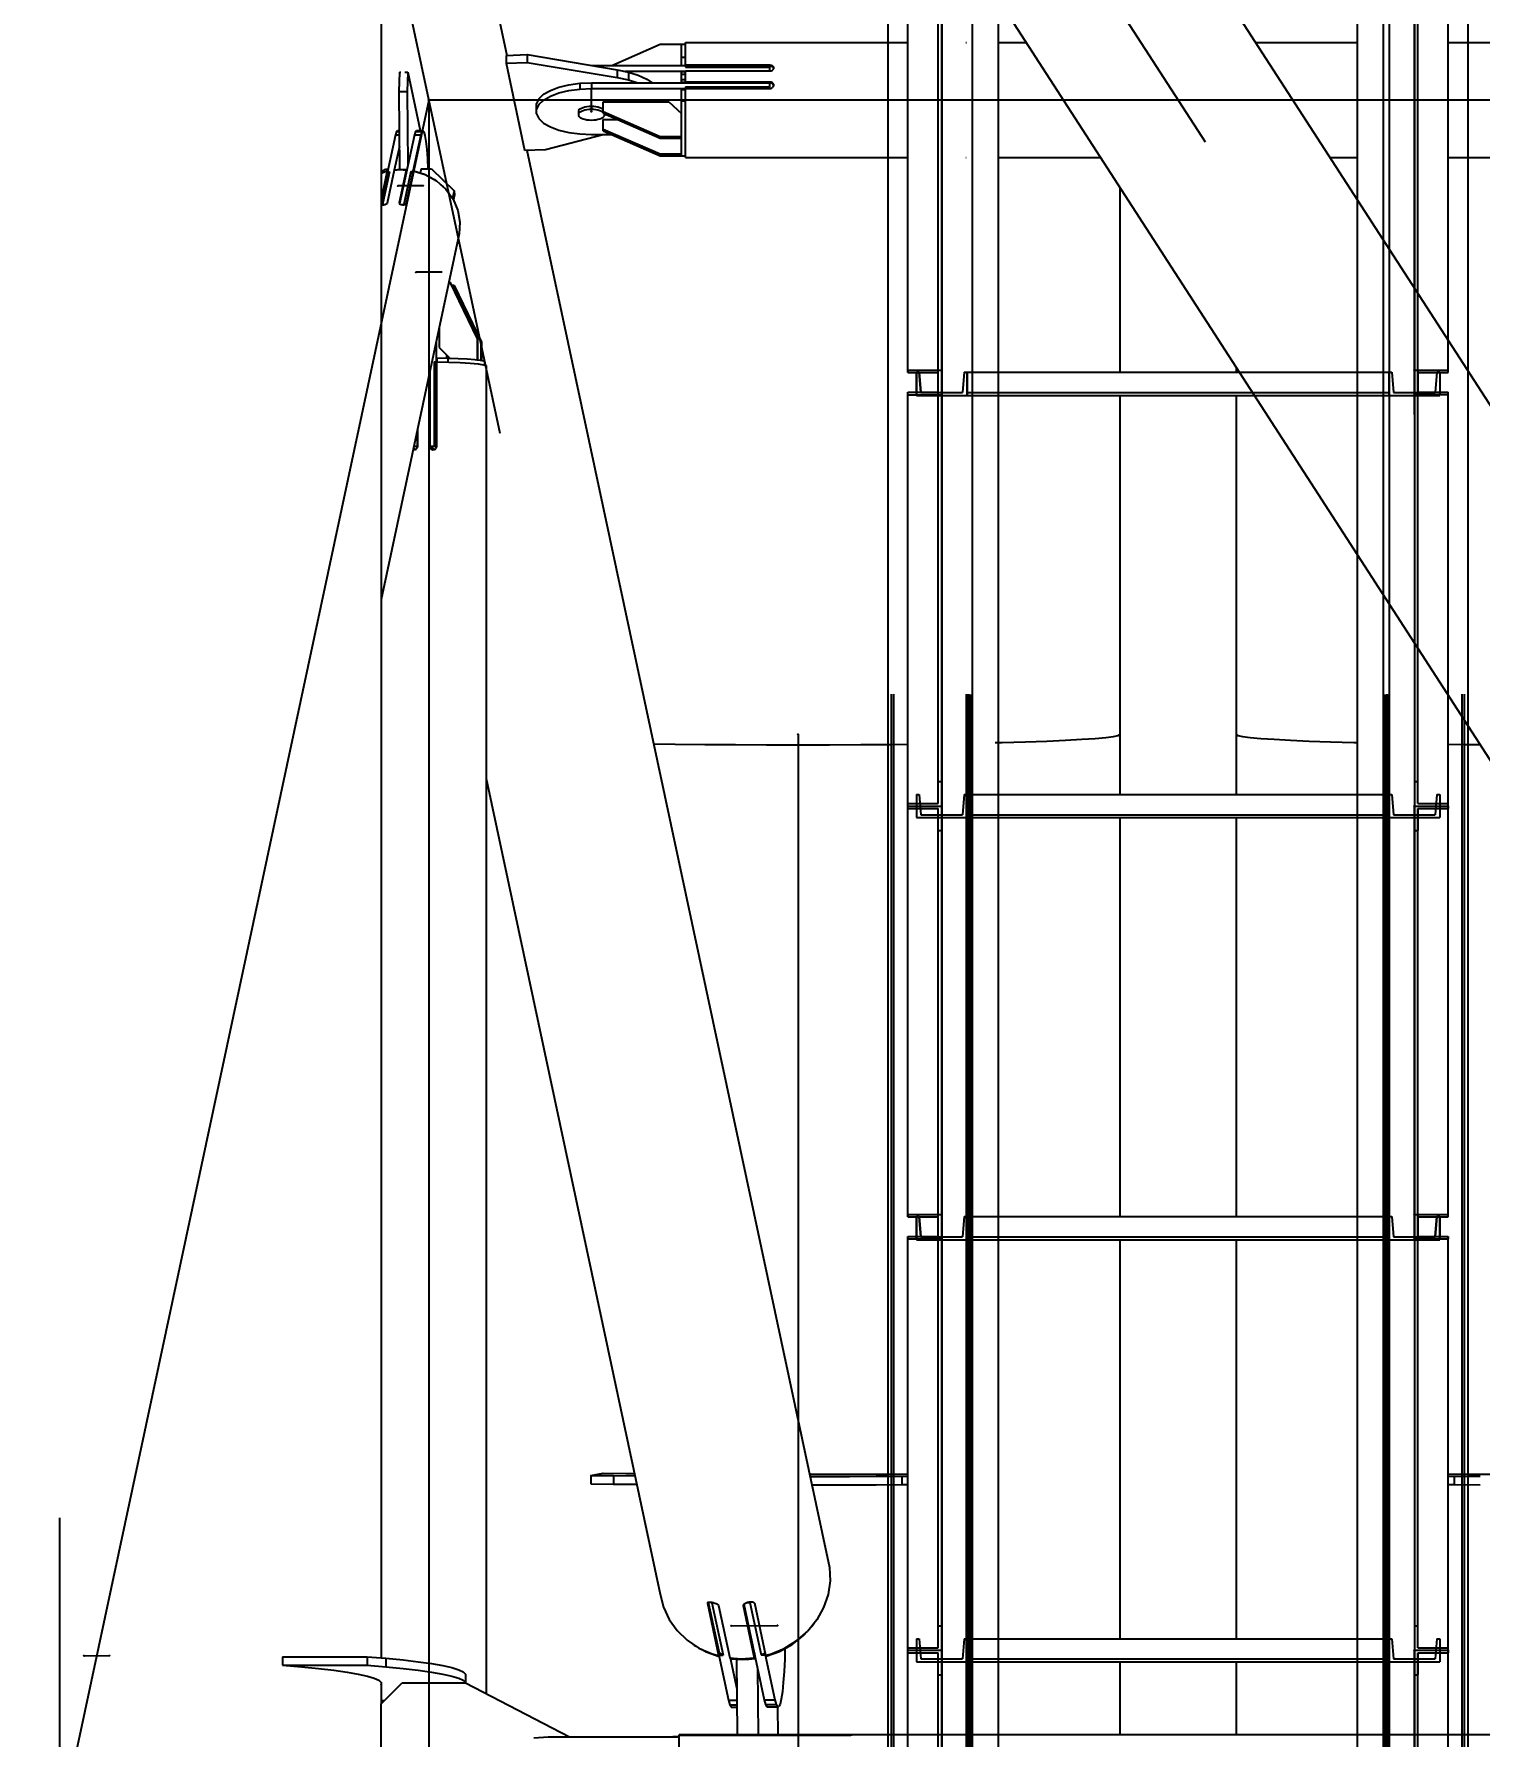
# Model space of a CAD drawing. Header units: millimetres. Extents: x 150209.93 to 150215.05, y 136675.65 to 136679.93.
# Drawn here: x 150213.5073 to 150213.5758, y 136678.2913 to 136678.372 of the extents above; entities that cross this region are included whole.
import ezdxf

# ---------------------------------------------------------------- set-up
doc = ezdxf.new("R2010")
doc.units = ezdxf.units.MM
doc.header["$LTSCALE"] = 0.25
for name, pattern in [('CENTER', [50.8, 31.75, -6.35, 6.35, -6.35]), ('XKITLINE00', [0]), ('XKITLINE02', [4, 2, -2]), ('XKITLINE03', [6, 3, -1, 1, -1])]:
    doc.linetypes.add(name, pattern=pattern)
doc.styles.add('ROMANS', font='romans.shx')
doc.dimstyles.new('MD300', dxfattribs={"dimtxt": 2.5, "dimasz": 2.5, "dimexe": 1, "dimexo": 1, "dimgap": 0.5, "dimtad": 1, "dimdec": 1, "dimlfac": 50, "dimrnd": 0.5, "dimdsep": 46, "dimtxsty": 'ROMANS', "dimcen": 1, "dimclrd": 146, "dimclre": 146, "dimclrt": 30, "dimadec": 1, "dimazin": 2, "dimtfac": 1, "dimtdec": 1, "dimtmove": 0, "dimatfit": 1, "dimfxl": 1, "dimtolj": 1, "dimtzin": 0, "dimlwd": -1, "dimlwe": -1, "dimarcsym": 0})

# ---------------------------------------------------------------- blocks, each defined once
blk = doc.blocks.new('çatıı')
at = {"color": 8, "linetype": 'CENTER'}
for p, q in [((23075, 15209.12), (23075, 13540.01)), ((22900, 14354.32), (22900, 12689.51)), ((22900, 14100.27), (23075, 13280.27)), ((22900, 14100.27), (23430, 13280.27)), ((23026.03, 13687.55), (23026.03, 13693)), ((22987.5, 13690.27), (22900, 13280.27)), ((22987.5, 13690.27), (22987.5, 12870.27)), ((23342.5, 13690.27), (22987.5, 13690.27)), ((22986.14, 13669.97), (22980.17, 13669.93)), ((22990.48, 13649.52), (22984.51, 13649.48)), ((23075, 13540.01), (23075, 12732.33)), ((23059.15, 13328.82), (23070.1, 13328.89)), ((22905.86, 13321.72), (22911.83, 13321.76))]:
    blk.add_line(p, q, dxfattribs=at)
at = {"color": 8, "linetype": 'XKITLINE00'}
for p, q in [((23046.39, 13915.84), (23322.02, 13489.39)), ((22976.2, 13894.91), (22976.2, 13321.22)), ((23007.97, 13891.16), (23283.6, 13464.71)), ((22976.2, 13840.31), (23005.96, 13700.84)), ((23030.84, 13698.44), (23042.33, 13703.48)), ((23042.33, 13703.48), (23047.33, 13703.48)), ((23047.33, 13701.93), (23047.33, 13703.48)), ((23047.33, 13703.48), (23048.33, 13703.48)), ((23048.33, 13703.92), (23101, 13703.92)), ((23048.33, 13702.45), (23048.33, 13703.92)), ((23114.72, 13703.92), (23114.92, 13703.92)), ((23122.42, 13703.92), (23128.99, 13703.92)), ((23183.36, 13703.92), (23207.48, 13703.92)), ((23214.98, 13703.92), (23215.27, 13703.92)), ((23228.98, 13703.92), (23281.66, 13703.92)), ((23005.8, 13700.84), (23010.78, 13701.02)), ((23005.8, 13700.84), (23005.8, 13699.02)), ((23010.78, 13701.02), (23010.78, 13699.2)), ((23010.78, 13701.02), (23032.12, 13697.46)), ((23047.33, 13698.44), (23047.33, 13701.93)), ((23047.33, 13700.4), (23048.33, 13700.4)), ((23048.33, 13698.44), (23048.33, 13702.45)), ((22980.53, 13696.85), (22980.37, 13692.29)), ((22980.53, 13696.85), (22980.86, 13696.85)), ((22981.82, 13696.86), (22982.53, 13696.86)), ((22982.53, 13696.86), (22982.36, 13692.31)), ((22982.53, 13696.86), (22985.45, 13683.06)), ((23005.8, 13699.02), (23010.78, 13699.2)), ((23005.8, 13699.02), (23010.21, 13678.37)), ((23010.78, 13699.2), (23032.12, 13695.64)), ((23026.25, 13698.44), (23048.33, 13698.44)), ((23032.12, 13697.46), (23032.12, 13695.64)), ((23032.12, 13697.46), (23034.78, 13696.89)), ((23032.12, 13695.64), (23034.78, 13695.07)), ((23033.92, 13697.07), (23048.33, 13697.07)), ((23034.78, 13696.89), (23034.78, 13695.07)), ((23034.78, 13696.89), (23037.14, 13696.14)), ((23037.14, 13696.14), (23039.12, 13695.21)), ((23047.33, 13695.77), (23047.33, 13697.01)), ((23047.33, 13697.01), (23048.33, 13697.01)), ((23047.33, 13696.4), (23048.33, 13696.4)), ((23047.33, 13694.34), (23047.33, 13695.77)), ((23048.33, 13698.61), (23068.33, 13698.61)), ((23048.33, 13698.44), (23048.33, 13698.03)), ((23048.33, 13698.34), (23068.33, 13698.34)), ((23048.33, 13698.33), (23068.33, 13698.33)), ((23048.33, 13698.03), (23068.33, 13698.03)), ((23048.33, 13694.35), (23048.33, 13697.15)), ((23048.33, 13697.15), (23068.33, 13697.15)), ((23068.33, 13698.61), (23068.33, 13698.34)), ((23068.33, 13698.61), (23068.6, 13698.56)), ((23068.33, 13698.34), (23068.6, 13698.31)), ((23068.33, 13697.15), (23068.33, 13698.33)), ((23068.33, 13697.15), (23068.6, 13697.18)), ((23068.6, 13698.56), (23068.83, 13698.47)), ((23068.6, 13698.31), (23068.83, 13698.22)), ((23068.6, 13697.18), (23068.83, 13697.29)), ((23068.83, 13698.22), (23068.87, 13698.19)), ((23068.83, 13697.29), (23069.02, 13697.45)), ((23068.85, 13698.46), (23069.02, 13698.31)), ((23068.87, 13698.19), (23069.02, 13698.06)), ((23069.02, 13698.31), (23069.14, 13698.11)), ((23069.02, 13698.06), (23069.14, 13697.86)), ((23069.14, 13697.65), (23069.02, 13697.45)), ((23069.14, 13698.11), (23069.18, 13697.88)), ((23069.18, 13697.88), (23069.14, 13697.65)), ((23069.14, 13697.86), (23069.16, 13697.76)), ((22980.37, 13692.29), (22982.36, 13692.31)), ((22980.37, 13692.29), (22980.59, 13673.84)), ((22982.36, 13692.31), (22982.57, 13674.89)), ((23013.58, 13690.59), (23014.69, 13691.63)), ((23014.69, 13691.63), (23016.3, 13692.55)), ((23016.3, 13692.55), (23018.33, 13693.31)), ((23016.3, 13691.18), (23018.33, 13691.94)), ((23018.33, 13693.31), (23020.71, 13693.87)), ((23018.33, 13691.94), (23020.71, 13692.51)), ((23020.71, 13693.87), (23023.31, 13694.23)), ((23020.71, 13692.51), (23023.31, 13692.86)), ((23023.31, 13694.23), (23026.03, 13694.34)), ((23023.31, 13694.23), (23023.31, 13692.86)), ((23023.31, 13692.86), (23026.03, 13692.98)), ((23026.03, 13694.34), (23026.03, 13692.98)), ((23026.03, 13694.34), (23068.33, 13694.34)), ((23026.03, 13692.98), (23048.33, 13692.98)), ((23034.78, 13695.07), (23037.05, 13694.34)), ((23039.12, 13695.21), (23040.4, 13694.34)), ((23047.33, 13695.13), (23048.33, 13695.13)), ((23047.33, 13694.47), (23048.33, 13694.47)), ((23047.33, 13692.8), (23048.33, 13692.8)), ((23047.33, 13687.4), (23047.33, 13692.8)), ((23048.33, 13694.6), (23068.33, 13694.6)), ((23048.33, 13694.47), (23048.33, 13694.34)), ((23048.33, 13693.39), (23048.33, 13692.98)), ((23048.33, 13693.39), (23068.33, 13693.39)), ((23048.33, 13676.63), (23048.33, 13692.97)), ((23048.33, 13692.97), (23068.33, 13692.97)), ((23068.33, 13694.6), (23068.33, 13694.35)), ((23068.33, 13694.6), (23068.6, 13694.56)), ((23068.33, 13694.35), (23068.6, 13694.31)), ((23068.33, 13694.35), (23068.33, 13694.34)), ((23068.33, 13692.97), (23068.33, 13694.34)), ((23068.33, 13692.97), (23068.6, 13693.03)), ((23068.6, 13694.56), (23068.6, 13694.31)), ((23068.6, 13694.56), (23068.83, 13694.44)), ((23068.6, 13694.31), (23068.83, 13694.19)), ((23068.6, 13693.03), (23068.83, 13693.13)), ((23068.83, 13694.44), (23069.02, 13694.26)), ((23068.83, 13694.19), (23069.02, 13694.01)), ((23068.83, 13693.13), (23069.02, 13693.31)), ((23069.02, 13694.26), (23069.14, 13694.04)), ((23069.02, 13694.01), (23069.14, 13693.79)), ((23069.14, 13693.53), (23069.02, 13693.31)), ((23069.14, 13694.04), (23069.18, 13693.78)), ((23069.14, 13693.79), (23069.16, 13693.66)), ((23069.18, 13693.78), (23069.14, 13693.53)), ((23013.58, 13690.59), (23013.01, 13689.48)), ((23013.01, 13686.98), (23013.01, 13689.48)), ((23013.58, 13689.22), (23013.01, 13688.11)), ((23013.58, 13689.22), (23014.69, 13690.26)), ((23014.69, 13690.26), (23016.3, 13691.18)), ((23022.98, 13687.77), (23022.93, 13687.55)), ((23022.93, 13687.55), (23022.93, 13686.82)), ((23023.12, 13687.99), (23022.98, 13687.77)), ((23023.12, 13687.99), (23023.35, 13688.19)), ((23023.12, 13687.26), (23023.35, 13687.46)), ((23023.35, 13688.19), (23023.66, 13688.37)), ((23023.35, 13687.46), (23023.66, 13687.64)), ((23023.66, 13688.37), (23024.04, 13688.53)), ((23023.66, 13687.64), (23024.04, 13687.8)), ((23024.04, 13688.53), (23024.48, 13688.66)), ((23024.04, 13687.8), (23024.48, 13687.93)), ((23024.48, 13688.66), (23024.97, 13688.75)), ((23024.48, 13687.93), (23024.97, 13688.03)), ((23024.97, 13688.75), (23025.5, 13688.81)), ((23024.97, 13688.03), (23025.5, 13688.08)), ((23025.5, 13688.81), (23026.03, 13688.83)), ((23025.5, 13688.08), (23026.03, 13688.1)), ((23026.03, 13688.83), (23026.57, 13688.81)), ((23026.03, 13688.83), (23026.03, 13688.1)), ((23026.03, 13688.1), (23026.57, 13688.08)), ((23026.57, 13688.81), (23027.1, 13688.75)), ((23026.57, 13688.08), (23027.1, 13688.03)), ((23027.1, 13688.75), (23027.58, 13688.66)), ((23027.1, 13688.03), (23027.58, 13687.93)), ((23027.58, 13688.66), (23028.03, 13688.53)), ((23027.58, 13687.93), (23028.03, 13687.8)), ((23028.03, 13688.53), (23028.41, 13688.37)), ((23028.03, 13687.8), (23028.41, 13687.64)), ((23028.41, 13688.37), (23028.72, 13688.19)), ((23028.41, 13687.64), (23028.72, 13687.46)), ((23028.72, 13688.19), (23028.83, 13688.09)), ((23028.72, 13687.46), (23028.83, 13687.36)), ((23028.83, 13687.14), (23028.83, 13689.83)), ((23028.83, 13689.83), (23044.33, 13689.83)), ((23028.83, 13687.55), (23042.33, 13681.64)), ((23044.33, 13689.83), (23047.33, 13687.1)), ((23047.33, 13690.09), (23048.33, 13690.09)), ((23047.33, 13681.66), (23047.33, 13687.4)), ((23013.01, 13686.98), (23013.58, 13685.87)), ((23013.58, 13685.87), (23014.69, 13684.83)), ((23014.69, 13684.83), (23016.3, 13683.91)), ((23016.3, 13683.91), (23018.33, 13683.15)), ((23022.98, 13687.04), (23022.93, 13686.82)), ((23022.93, 13686.82), (23022.98, 13686.59)), ((23023.12, 13687.26), (23022.98, 13687.04)), ((23022.98, 13686.59), (23023.12, 13686.38)), ((23023.12, 13686.38), (23023.35, 13686.17)), ((23023.35, 13686.17), (23023.66, 13685.99)), ((23023.66, 13685.99), (23024.04, 13685.83)), ((23024.04, 13685.83), (23024.48, 13685.7)), ((23024.48, 13685.7), (23024.97, 13685.61)), ((23024.97, 13685.61), (23025.5, 13685.55)), ((23025.5, 13685.55), (23026.03, 13685.53)), ((23026.03, 13685.53), (23026.57, 13685.55)), ((23026.57, 13685.55), (23027.1, 13685.61)), ((23027.1, 13685.61), (23027.58, 13685.7)), ((23027.58, 13685.7), (23028.03, 13685.83)), ((23028.03, 13685.83), (23028.41, 13685.99)), ((23028.41, 13685.99), (23028.72, 13686.17)), ((23028.72, 13686.17), (23028.95, 13686.38)), ((23028.83, 13687.14), (23042.33, 13681.22)), ((23028.83, 13682.99), (23028.83, 13685.68)), ((23028.83, 13685.68), (23032.16, 13685.68)), ((23028.83, 13683.4), (23042.33, 13677.49)), ((23029.09, 13686.59), (23028.95, 13686.38)), ((23029.09, 13687.02), (23029.13, 13686.82)), ((23029.13, 13686.82), (23029.09, 13686.59)), ((23029.13, 13687.01), (23029.13, 13686.82)), ((22979.61, 13681.99), (22977.76, 13673.3)), ((22980.53, 13679.29), (22979.33, 13673.67)), ((22979.85, 13682.79), (22979.61, 13681.99)), ((22979.61, 13681.99), (22980.5, 13682)), ((22979.85, 13682.79), (22980.11, 13683.03)), ((22979.85, 13682.79), (22980.49, 13682.8)), ((22980.11, 13683.03), (22980.48, 13683.03)), ((22984.09, 13682.02), (22980.6, 13665.66)), ((22985.59, 13682.03), (22983.73, 13673.34)), ((22984.33, 13682.82), (22984.09, 13682.02)), ((22984.09, 13682.02), (22985.59, 13682.03)), ((22984.33, 13682.82), (22984.59, 13683.06)), ((22984.33, 13682.82), (22985.83, 13682.83)), ((22984.59, 13683.06), (22986.08, 13683.07)), ((22985.83, 13682.83), (22985.59, 13682.03)), ((22985.83, 13682.83), (22986.08, 13683.07)), ((22986.08, 13683.07), (22986.33, 13682.73)), ((22986.33, 13682.73), (22986.58, 13681.84)), ((22986.58, 13681.84), (22986.81, 13680.43)), ((22986.81, 13680.43), (22987.01, 13678.56)), ((23015.19, 13678.56), (23028.84, 13682.11)), ((23018.33, 13683.15), (23020.71, 13682.58)), ((23020.71, 13682.58), (23023.31, 13682.23)), ((23023.31, 13682.23), (23026.03, 13682.11)), ((23026.03, 13682.11), (23030.84, 13682.11)), ((23028.83, 13682.99), (23042.33, 13677.07)), ((23042.33, 13681.64), (23042.33, 13681.22)), ((23042.33, 13681.64), (23047.33, 13681.64)), ((23042.33, 13681.22), (23047.33, 13681.22)), ((23047.33, 13681.66), (23047.33, 13681.64)), ((23047.33, 13681.64), (23047.33, 13681.62)), ((23047.33, 13677.12), (23047.33, 13681.62)), ((22987.01, 13678.56), (22987.17, 13676.31)), ((22987.17, 13676.31), (22987.28, 13673.95)), ((23010.21, 13678.37), (23015.19, 13678.56)), ((23010.75, 13678.39), (23082.4, 13342.66)), ((23042.33, 13677.49), (23042.33, 13677.07)), ((23042.33, 13677.49), (23047.33, 13677.49)), ((23042.33, 13677.07), (23047.33, 13677.07)), ((23047.33, 13677.12), (23047.33, 13677.09)), ((23047.33, 13677.09), (23047.33, 13677.07)), ((23047.33, 13677.07), (23048.33, 13677.07)), ((23048.33, 13676.63), (23101, 13676.63)), ((23114.72, 13676.63), (23114.8, 13676.63)), ((23122.3, 13676.63), (23146.63, 13676.63)), ((23201, 13676.63), (23207.48, 13676.63)), ((23214.98, 13676.63), (23215.27, 13676.63)), ((23228.98, 13676.63), (23281.66, 13676.63)), ((22976.2, 13673.17), (22977.22, 13673.89)), ((22977.65, 13673.47), (22976.2, 13666.65)), ((22976.2, 13672.98), (22977.65, 13673.47)), ((22977.77, 13673.06), (22976.2, 13665.68)), ((22977.68, 13672.89), (22976.2, 13665.94)), ((22978.21, 13673.3), (22976.54, 13665.5)), ((22977.22, 13673.89), (22977.88, 13673.89)), ((22977.65, 13673.45), (22977.75, 13673.48)), ((22977.65, 13673.47), (22977.68, 13672.89)), ((22979.33, 13673.67), (22977.67, 13665.87)), ((22977.75, 13673.48), (22977.67, 13673.09)), ((22977.67, 13673.09), (22977.69, 13672.67)), ((22977.75, 13673.48), (22977.76, 13673.3)), ((22977.76, 13673.3), (22978.21, 13673.3)), ((22977.76, 13673.3), (22977.77, 13673.06)), ((22977.77, 13673.06), (22978.21, 13673.3)), ((22979.33, 13673.67), (22980.72, 13673.82)), ((22979.43, 13673.77), (22979.41, 13673.68)), ((22979.43, 13673.77), (22980.12, 13673.82)), ((22980.12, 13673.82), (22980.11, 13673.75)), ((22980.12, 13673.82), (22980.82, 13673.84)), ((22982.12, 13673.69), (22980.46, 13665.89)), ((22982.15, 13673.13), (22980.56, 13665.7)), ((22980.72, 13673.82), (22982.12, 13673.69)), ((22980.82, 13673.84), (22981.52, 13673.83)), ((22981.52, 13673.83), (22981.5, 13673.75)), ((22981.52, 13673.83), (22982.22, 13673.79)), ((22983.28, 13673.33), (22981.62, 13665.53)), ((22982.12, 13673.69), (22982.15, 13673.13)), ((22982.22, 13673.79), (22982.14, 13673.4)), ((22982.14, 13673.4), (22982.16, 13672.94)), ((22983.82, 13673.51), (22982.16, 13665.71)), ((22982.22, 13673.79), (22982.24, 13673.33)), ((22983.28, 13673.33), (22983.73, 13673.34)), ((22983.28, 13673.33), (22983.74, 13673.1)), ((22983.73, 13673.34), (22983.74, 13673.12)), ((22983.82, 13673.51), (22986.68, 13672.62)), ((22983.92, 13673.53), (22983.91, 13673.48)), ((22983.92, 13673.53), (22986.51, 13672.71)), ((22985.68, 13673.94), (22985.48, 13673.04)), ((22985.68, 13673.94), (22988.17, 13673.96)), ((22986.51, 13672.71), (22986.5, 13672.67)), ((22986.51, 13672.71), (22988.89, 13671.43)), ((22986.68, 13672.62), (22989.32, 13671.14)), ((22987.25, 13674.59), (22987.38, 13673.95)), ((22988.17, 13673.96), (22993.52, 13668.74)), ((22988.89, 13671.43), (22989.08, 13671.27)), ((22989.32, 13671.14), (22991.57, 13669.16)), ((22990.38, 13670.21), (22990.94, 13669.74)), ((22990.94, 13669.74), (22991.04, 13669.62)), ((22991.57, 13669.16), (22993.29, 13666.79)), ((22993.52, 13668.74), (22993.14, 13667)), ((22993.56, 13667.82), (22993.32, 13666.72)), ((22993.52, 13668.74), (22993.56, 13667.82)), ((23151.2, 13669.57), (23151.2, 13625.78)), ((22976.2, 13665.48), (22976.28, 13665.45)), ((22976.28, 13665.45), (22976.5, 13665.43)), ((22976.43, 13665.44), (22976.54, 13665.5)), ((22976.5, 13665.43), (22976.76, 13665.44)), ((22976.54, 13665.5), (22977.07, 13665.5)), ((22976.76, 13665.44), (22977.02, 13665.49)), ((22977.02, 13665.49), (22977.27, 13665.56)), ((22977.27, 13665.56), (22977.47, 13665.66)), ((22977.47, 13665.66), (22977.61, 13665.76)), ((22977.67, 13665.87), (22977.61, 13665.76)), ((22980.46, 13665.89), (22980.48, 13665.78)), ((22980.48, 13665.78), (22980.58, 13665.68)), ((22980.58, 13665.68), (22980.75, 13665.59)), ((22980.75, 13665.59), (22980.98, 13665.52)), ((22980.93, 13665.53), (22981.62, 13665.53)), ((22980.98, 13665.52), (22981.24, 13665.47)), ((22981.24, 13665.47), (22981.5, 13665.46)), ((22981.5, 13665.46), (22981.75, 13665.49)), ((22981.62, 13665.53), (22981.71, 13665.48)), ((22981.75, 13665.49), (22981.95, 13665.54)), ((22981.95, 13665.54), (22982.07, 13665.63)), ((22982.07, 13665.63), (22982.16, 13665.71)), ((22993.29, 13666.79), (22994.42, 13664.14)), ((22994.42, 13664.14), (22994.89, 13661.35)), ((22994.89, 13661.35), (22994.68, 13658.55)), ((22994.68, 13658.55), (22976.2, 13571.93)), ((22992.25, 13647.14), (22992.46, 13647.14)), ((22992.46, 13647.14), (22998.93, 13633.72)), ((22992.46, 13647.14), (22992.55, 13647.07)), ((22992.55, 13647.07), (22999.02, 13633.65)), ((22992.86, 13646.42), (22993.39, 13646.43)), ((22993.39, 13646.43), (22999.86, 13633.01)), ((22993.39, 13646.43), (22993.49, 13646.35)), ((22993.49, 13646.35), (22999.96, 13632.93)), ((22989.97, 13636.47), (22989.97, 13631.67)), ((22989.26, 13633.14), (22989.26, 13628.22)), ((22989.97, 13631.67), (22992.51, 13629.14)), ((22998.93, 13633.72), (22998.93, 13628.74)), ((22998.93, 13633.72), (22999.02, 13633.65)), ((22999.02, 13633.65), (22999.02, 13628.72)), ((22999.86, 13633.01), (22999.86, 13628.59)), ((22999.86, 13633.01), (22999.96, 13632.93)), ((22999.96, 13632.93), (22999.96, 13628.57)), ((22988.81, 13628.22), (22988.81, 13608.27)), ((22988.81, 13628.22), (22989.26, 13628.22)), ((22988.81, 13628.22), (22989.28, 13628.2)), ((22989.26, 13628.22), (22989.28, 13628.2)), ((22989.28, 13628.2), (22989.28, 13608.26)), ((22989.34, 13628.24), (22989.34, 13608.29)), ((22989.34, 13628.24), (22992.24, 13628.18)), ((22989.38, 13629.2), (22989.38, 13628.24)), ((22989.38, 13629.2), (22992.01, 13629.16)), ((22991.71, 13629.94), (22991.71, 13629.16)), ((22992.01, 13629.16), (22992.01, 13628.19)), ((22992.01, 13629.16), (22994.46, 13629.07)), ((22992.24, 13628.18), (22994.97, 13628.09)), ((22994.46, 13629.07), (22996.61, 13628.95)), ((22994.97, 13628.09), (22997.33, 13627.94)), ((22996.61, 13628.95), (22998.38, 13628.8)), ((22997.33, 13627.94), (22999.19, 13627.77)), ((22998.38, 13628.8), (22998.91, 13628.74)), ((22998.91, 13628.74), (22998.93, 13628.74)), ((22998.93, 13628.74), (22998.93, 13628.73)), ((22998.93, 13628.73), (22999.69, 13628.63)), ((22999.19, 13627.77), (23000.46, 13627.57)), ((22999.69, 13628.63), (23000.49, 13628.45)), ((23000.46, 13627.57), (23001.09, 13627.35)), ((23000.49, 13628.45), (23000.74, 13628.25)), ((23000.74, 13628.25), (23000.74, 13627.47)), ((23001.09, 13627.35), (23001.09, 13312.79)), ((23178.8, 13626.87), (23178.8, 13625.78)), ((22987.63, 13625.5), (22987.63, 13608.29)), ((22987.68, 13625.76), (22987.68, 13608.25)), ((22987.76, 13626.14), (22987.76, 13608.26)), ((23151.2, 13620.28), (23151.2, 13540.01)), ((23178.8, 13620.28), (23178.8, 13540.01)), ((22984.78, 13612.14), (22984.78, 13608.24)), ((22984.84, 13612.44), (22984.84, 13608.27)), ((22983.77, 13607.45), (22984, 13607.41)), ((22983.85, 13607.8), (22984.28, 13607.47)), ((22983.94, 13608.24), (22984.78, 13608.24)), ((22984, 13607.41), (22984.26, 13607.46)), ((22984.26, 13607.46), (22984.5, 13607.58)), ((22984.68, 13607.77), (22984.5, 13607.58)), ((22984.8, 13608.01), (22984.68, 13607.77)), ((22984.78, 13608.24), (22984.83, 13608.2)), ((22984.84, 13608.27), (22984.8, 13608.01)), ((22987.63, 13608.29), (22987.68, 13608.25)), ((22987.63, 13608.29), (22987.67, 13608.03)), ((22987.67, 13608.03), (22987.73, 13607.99)), ((22987.67, 13608.03), (22987.79, 13607.79)), ((22987.68, 13608.25), (22987.73, 13607.99)), ((22987.73, 13607.99), (22987.85, 13607.75)), ((22987.76, 13608.26), (22988.81, 13608.27)), ((22987.76, 13608.26), (22988.77, 13607.49)), ((22987.79, 13607.79), (22987.98, 13607.61)), ((22987.85, 13607.75), (22988.01, 13607.59)), ((22987.98, 13607.61), (22988.22, 13607.48)), ((22988.22, 13607.48), (22988.48, 13607.44)), ((22988.48, 13607.44), (22988.75, 13607.48)), ((22988.75, 13607.48), (22988.99, 13607.6)), ((22988.81, 13608.27), (22989.28, 13608.26)), ((22988.99, 13607.6), (22989.18, 13607.79)), ((22989.28, 13608.03), (22989.18, 13607.79)), ((22989.34, 13608.29), (22989.28, 13608.03)), ((22989.28, 13608.26), (22989.32, 13608.22)), ((23121.68, 13538.05), (23123.34, 13538.09)), ((23123.34, 13538.09), (23128.88, 13538.25)), ((23128.88, 13538.25), (23133.9, 13538.43)), ((23128.88, 13538.25), (23133.9, 13538.43)), ((23133.9, 13538.43), (23138.35, 13538.63)), ((23133.9, 13538.43), (23138.35, 13538.63)), ((23138.35, 13538.63), (23142.2, 13538.84)), ((23138.35, 13538.63), (23142.2, 13538.84)), ((23142.2, 13538.84), (23145.39, 13539.06)), ((23142.2, 13538.84), (23145.39, 13539.06)), ((23145.39, 13539.06), (23147.91, 13539.29)), ((23145.39, 13539.06), (23147.91, 13539.29)), ((23147.91, 13539.29), (23149.73, 13539.53)), ((23147.91, 13539.29), (23149.73, 13539.53)), ((23149.73, 13539.53), (23150.83, 13539.77)), ((23149.73, 13539.53), (23150.83, 13539.77)), ((23150.83, 13539.77), (23151.2, 13540.01)), ((23150.83, 13539.77), (23151.2, 13540.01)), ((23151.2, 13540.01), (23151.2, 13525.78)), ((23178.8, 13540.01), (23179.16, 13539.77)), ((23178.8, 13540.01), (23178.8, 13525.78)), ((23178.8, 13540.01), (23179.16, 13539.77)), ((23179.16, 13539.77), (23180.26, 13539.53)), ((23179.16, 13539.77), (23180.26, 13539.53)), ((23180.26, 13539.53), (23182.08, 13539.29)), ((23180.26, 13539.53), (23182.08, 13539.29)), ((23182.08, 13539.29), (23184.6, 13539.06)), ((23182.08, 13539.29), (23184.6, 13539.06)), ((23184.6, 13539.06), (23187.79, 13538.84)), ((23184.6, 13539.06), (23187.79, 13538.84)), ((23187.79, 13538.84), (23191.64, 13538.63)), ((23187.79, 13538.84), (23191.64, 13538.63)), ((23191.64, 13538.63), (23196.09, 13538.43)), ((23191.64, 13538.63), (23196.09, 13538.43)), ((23196.09, 13538.43), (23201.11, 13538.25)), ((23196.09, 13538.43), (23201.11, 13538.25)), ((23201.11, 13538.25), (23206.65, 13538.09)), ((23206.65, 13538.09), (23207.48, 13538.07)), ((23040.76, 13537.79), (23045.83, 13537.71)), ((23040.76, 13537.79), (23045.83, 13537.71)), ((23045.83, 13537.71), (23052.88, 13537.63)), ((23045.83, 13537.71), (23052.88, 13537.63)), ((23052.88, 13537.63), (23060.13, 13537.57)), ((23052.88, 13537.63), (23060.13, 13537.57)), ((23060.13, 13537.57), (23067.53, 13537.54)), ((23060.13, 13537.57), (23067.53, 13537.53)), ((23067.53, 13537.53), (23075, 13537.52)), ((23075, 13537.52), (23082.46, 13537.53)), ((23082.46, 13537.54), (23089.86, 13537.57)), ((23082.46, 13537.53), (23089.86, 13537.57)), ((23089.86, 13537.57), (23097.12, 13537.63)), ((23089.86, 13537.57), (23097.12, 13537.63)), ((23097.12, 13537.63), (23101, 13537.68)), ((23097.12, 13537.63), (23101, 13537.68)), ((23214.98, 13537.9), (23215.27, 13537.89)), ((23214.98, 13537.9), (23215.27, 13537.89)), ((23228.98, 13537.68), (23232.88, 13537.63)), ((23228.98, 13537.68), (23232.88, 13537.63)), ((23232.88, 13537.63), (23236.49, 13537.6)), ((23232.88, 13537.63), (23236.49, 13537.6)), ((23001.09, 13529.51), (23042.31, 13336.36)), ((23151.2, 13520.28), (23151.2, 13425.78)), ((23178.8, 13520.28), (23178.8, 13425.78)), ((23151.2, 13420.28), (23151.2, 13325.78)), ((23178.8, 13420.28), (23178.8, 13325.78)), ((23025.92, 13364.47), (23028.84, 13364.99)), ((23028.84, 13364.99), (23034.16, 13364.93)), ((23034.16, 13364.93), (23036.21, 13364.91)), ((23077.69, 13364.72), (23083.71, 13364.73)), ((23083.71, 13364.73), (23090.11, 13364.75)), ((23090.11, 13364.75), (23096.39, 13364.77)), ((23096.39, 13364.77), (23101, 13364.8)), ((23228.98, 13364.8), (23233.6, 13364.77)), ((23233.6, 13364.77), (23239.88, 13364.75)), ((23025.92, 13364.47), (23031.23, 13364.41)), ((23025.92, 13364.47), (23025.92, 13362.47)), ((23025.92, 13362.47), (23031.23, 13362.41)), ((23031.23, 13364.41), (23036.33, 13364.36)), ((23031.23, 13364.41), (23031.23, 13362.41)), ((23031.23, 13362.41), (23036.76, 13362.36)), ((23077.8, 13364.21), (23080.78, 13364.21)), ((23078.23, 13362.21), (23080.78, 13362.21)), ((23080.78, 13364.21), (23087.18, 13364.23)), ((23080.78, 13362.21), (23087.18, 13362.23)), ((23087.18, 13364.23), (23093.47, 13364.26)), ((23087.18, 13362.23), (23093.47, 13362.26)), ((23093.47, 13364.26), (23099.6, 13364.29)), ((23093.47, 13362.26), (23099.6, 13362.29)), ((23099.6, 13364.29), (23101, 13364.3)), ((23099.6, 13364.29), (23099.6, 13362.29)), ((23099.6, 13362.29), (23101, 13362.3)), ((23228.98, 13364.3), (23230.39, 13364.29)), ((23228.98, 13362.3), (23230.39, 13362.29)), ((23230.39, 13364.29), (23230.39, 13362.29)), ((23230.39, 13364.29), (23236.53, 13364.26)), ((23230.39, 13362.29), (23236.53, 13362.26)), ((23082.4, 13342.66), (23082.55, 13339.45)), ((23082.55, 13339.45), (23082.1, 13336.24)), ((23042.31, 13336.36), (23043.07, 13333.25)), ((23043.07, 13333.25), (23044.42, 13330.32)), ((23053.54, 13334.31), (23053.5, 13334.18)), ((23053.5, 13334.18), (23056.14, 13321.78)), ((23053.54, 13334.31), (23053.68, 13334.4)), ((23053.68, 13334.4), (23053.91, 13334.45)), ((23053.68, 13334.39), (23056.18, 13322.67)), ((23053.71, 13334.4), (23056.27, 13322.41)), ((23053.91, 13334.45), (23054.2, 13334.45)), ((23054.2, 13334.45), (23054.54, 13334.4)), ((23054.33, 13334.43), (23054.56, 13334.3)), ((23054.54, 13334.4), (23054.9, 13334.31)), ((23054.56, 13334.3), (23054.91, 13334.31)), ((23054.56, 13334.3), (23057.21, 13321.91)), ((23054.9, 13334.31), (23055.23, 13334.19)), ((23055.23, 13334.19), (23055.26, 13334.18)), ((23055.26, 13334.18), (23055.59, 13334.08)), ((23055.59, 13334.08), (23055.86, 13333.95)), ((23055.86, 13333.95), (23056.06, 13333.8)), ((23056.06, 13333.8), (23056.17, 13333.65)), ((23056.17, 13333.65), (23058.81, 13321.25)), ((23061.99, 13333.82), (23061.94, 13333.66)), ((23061.94, 13333.66), (23064.59, 13321.27)), ((23062.13, 13333.96), (23061.99, 13333.82)), ((23062.1, 13333.93), (23064.62, 13322.13)), ((23062.13, 13333.96), (23062.28, 13334.05)), ((23062.15, 13333.97), (23066.99, 13311.3)), ((23062.28, 13334.05), (23062.36, 13334.11)), ((23062.36, 13334.11), (23062.65, 13334.26)), ((23062.65, 13334.26), (23063, 13334.39)), ((23062.93, 13334.36), (23063.59, 13334.37)), ((23063, 13334.39), (23063.37, 13334.48)), ((23063.37, 13334.48), (23063.73, 13334.52)), ((23063.59, 13334.37), (23063.88, 13334.52)), ((23063.59, 13334.37), (23066.24, 13321.97)), ((23063.73, 13334.52), (23064.06, 13334.52)), ((23064.06, 13334.52), (23064.34, 13334.47)), ((23064.34, 13334.47), (23064.54, 13334.37)), ((23064.54, 13334.37), (23064.65, 13334.24)), ((23064.65, 13334.24), (23067.29, 13321.85)), ((23081.04, 13333.13), (23079.41, 13330.22)), ((23082.1, 13336.24), (23081.04, 13333.13)), ((23044.42, 13330.32), (23046.31, 13327.68)), ((23079.41, 13330.22), (23077.26, 13327.58)), ((23078.4, 13328.84), (23077.41, 13327.77)), ((23078.86, 13329.54), (23078.4, 13328.84)), ((23046.31, 13327.68), (23048.69, 13325.39)), ((23048.69, 13325.39), (23051.49, 13323.53)), ((23050.05, 13324.49), (23050.36, 13324.24)), ((23070.62, 13322.78), (23073.56, 13324.4)), ((23071.69, 13323.47), (23074.67, 13325.31)), ((23073.56, 13324.4), (23076.18, 13326.43)), ((23074.67, 13325.31), (23077.26, 13327.58)), ((23077.16, 13327.5), (23076.18, 13326.43)), ((22952.88, 13321.49), (22952.88, 13319.5)), ((22952.88, 13321.49), (22972.88, 13321.49)), ((22972.88, 13321.49), (22972.88, 13319.5)), ((22972.88, 13321.49), (22977.34, 13321.13)), ((22977.34, 13321.13), (22977.34, 13319.13)), ((22977.34, 13321.13), (22981.4, 13320.73)), ((22981.4, 13320.73), (22985.01, 13320.31)), ((22985.01, 13320.31), (22988.16, 13319.86)), ((23050.36, 13324.24), (23050.79, 13324)), ((23051.49, 13323.53), (23054.62, 13322.16)), ((23052.12, 13323.26), (23053.19, 13322.66)), ((23053.16, 13322.8), (23053.19, 13322.66)), ((23053.19, 13322.66), (23056.29, 13321.56)), ((23054.62, 13322.16), (23056.14, 13321.78)), ((23056.18, 13322.67), (23056.14, 13321.78)), ((23056.18, 13322.81), (23056.16, 13322.18)), ((23056.16, 13322.18), (23056.29, 13321.56)), ((23056.27, 13322.41), (23056.25, 13321.9)), ((23056.25, 13321.9), (23057.21, 13321.91)), ((23056.25, 13321.9), (23058.52, 13311.24)), ((23056.27, 13322.41), (23057.21, 13321.91)), ((23056.29, 13321.68), (23056.29, 13321.56)), ((23058.81, 13321.25), (23061.47, 13321.03)), ((23058.88, 13321.24), (23060.45, 13313.87)), ((23058.92, 13321.24), (23058.96, 13321.04)), ((23058.96, 13321.04), (23060.39, 13320.9)), ((23060.35, 13321.12), (23060.39, 13320.9)), ((23060.39, 13320.9), (23061.84, 13320.86)), ((23060.4, 13320.9), (23060.54, 13303.03)), ((23061.47, 13321.03), (23064.59, 13321.27)), ((23061.84, 13320.86), (23063.29, 13320.92)), ((23063.24, 13321.16), (23063.29, 13320.92)), ((23063.29, 13320.92), (23064.73, 13321.08)), ((23064.62, 13322.13), (23064.59, 13321.27)), ((23064.63, 13322.36), (23064.6, 13321.7)), ((23064.6, 13321.7), (23064.73, 13321.08)), ((23064.76, 13321.74), (23064.73, 13321.08)), ((23066.24, 13321.97), (23067.16, 13322.46)), ((23066.24, 13321.97), (23067.2, 13321.98)), ((23067.21, 13322.25), (23067.2, 13321.98)), ((23067.2, 13321.98), (23069.47, 13311.32)), ((23067.29, 13321.85), (23068.44, 13322.12)), ((23067.39, 13321.87), (23067.44, 13321.64)), ((23067.44, 13321.64), (23070.62, 13322.78)), ((23068.44, 13322.12), (23071.69, 13323.47)), ((23070.57, 13323.01), (23070.62, 13322.78)), ((23071.81, 13320.91), (23071.67, 13317.98)), ((23071.87, 13323.47), (23071.81, 13320.91)), ((23151.2, 13320.28), (23151.2, 13303.02)), ((23178.8, 13320.28), (23178.8, 13303.02)), ((22952.88, 13319.5), (22957.34, 13319.13)), ((22952.88, 13319.5), (22972.88, 13319.5)), ((22957.34, 13319.13), (22961.4, 13318.74)), ((22961.4, 13318.74), (22965.01, 13318.31)), ((22965.01, 13318.31), (22968.16, 13317.87)), ((22968.16, 13317.87), (22970.81, 13317.4)), ((22970.81, 13317.4), (22972.96, 13316.92)), ((22972.88, 13319.5), (22977.34, 13319.13)), ((22972.96, 13316.92), (22974.59, 13316.43)), ((22974.59, 13316.43), (22975.68, 13315.93)), ((22977.34, 13319.13), (22981.4, 13318.74)), ((22981.4, 13318.74), (22985.01, 13318.31)), ((22985.01, 13318.31), (22988.16, 13317.87)), ((22988.16, 13319.86), (22990.81, 13319.4)), ((22988.16, 13317.87), (22990.81, 13317.4)), ((22990.81, 13319.4), (22992.96, 13318.92)), ((22990.81, 13317.4), (22992.96, 13316.92)), ((22992.96, 13318.92), (22994.59, 13318.42)), ((22992.96, 13316.92), (22994.59, 13316.43)), ((22994.59, 13318.42), (22995.68, 13317.92)), ((22994.59, 13316.43), (22995.68, 13315.93)), ((22995.68, 13317.92), (22996.23, 13317.41)), ((22996.23, 13317.41), (22996.23, 13315.42)), ((23065.39, 13318.77), (23065.52, 13303.03)), ((23071.67, 13317.98), (23071.49, 13315.38)), ((22975.68, 13315.93), (22976.23, 13315.42)), ((22976.2, 13315.45), (22976.2, 13310.34)), ((22976.2, 13310.34), (22981.2, 13315.32)), ((22976.2, 13314.88), (22976.23, 13314.91)), ((22976.23, 13315.42), (22976.23, 13314.91)), ((22981.2, 13315.32), (22996.2, 13315.32)), ((22995.68, 13315.93), (22996.23, 13315.42)), ((22996.2, 13315.32), (23020.8, 13302.56)), ((22996.23, 13315.42), (22996.23, 13315.31)), ((23071.26, 13313.2), (23071, 13311.48)), ((23071.49, 13315.38), (23071.26, 13313.2)), ((22976.2, 13311.11), (22977.03, 13311.17)), ((22976.2, 13250.37), (22976.2, 13310.34)), ((23058.52, 13311.24), (23060.48, 13311.25)), ((23058.52, 13311.24), (23058.83, 13310.12)), ((23058.83, 13310.12), (23060.49, 13310.13)), ((23058.83, 13310.12), (23059.14, 13309.57)), ((23059.14, 13309.57), (23060.49, 13309.58)), ((23066.99, 13311.3), (23069.47, 13311.32)), ((23066.99, 13311.3), (23067.29, 13310.18)), ((23067.29, 13310.18), (23069.78, 13310.2)), ((23067.29, 13310.18), (23067.61, 13309.63)), ((23067.61, 13309.63), (23070.09, 13309.65)), ((23069.47, 13311.32), (23069.78, 13310.2)), ((23069.78, 13310.2), (23070.09, 13309.65)), ((23070.09, 13309.65), (23070.41, 13309.68)), ((23070.09, 13309.65), (23070.15, 13303.03)), ((23070.72, 13310.3), (23070.41, 13309.68)), ((23071, 13311.48), (23070.72, 13310.3)), ((23012.35, 13302.29), (23015.8, 13302.56)), ((23015.8, 13302.56), (23046.8, 13302.56)), ((23045.3, 13302.62), (23045.3, 13302.56)), ((23045.3, 13302.62), (23046.8, 13302.62)), ((23046.8, 13303.05), (23046.8, 13303.03)), ((23046.8, 13303.05), (23283.2, 13303.05)), ((23046.8, 13303.05), (23046.8, 13303.03)), ((23046.8, 13303.03), (23086.8, 13303.03)), ((23046.8, 13303.03), (23046.8, 13302.9)), ((23046.8, 13298.88), (23046.8, 13302.9)), ((23046.8, 13302.9), (23086.8, 13302.9)), ((23086.8, 13303.03), (23087.11, 13303.03)), ((23086.8, 13303.03), (23086.8, 13302.9)), ((23086.8, 13302.9), (23087.11, 13302.91)), ((23087.11, 13303.03), (23087.39, 13303.03)), ((23087.11, 13303.03), (23087.11, 13302.91)), ((23087.11, 13302.91), (23087.39, 13302.93)), ((23087.39, 13303.03), (23087.63, 13303.03)), ((23087.39, 13302.93), (23087.63, 13302.97)), ((23087.63, 13303.03), (23087.8, 13303.03)), ((23087.63, 13302.97), (23087.8, 13303.02))]:
    blk.add_line(p, q, dxfattribs=at)
at = {"color": 7, "linetype": 'XKITLINE00'}
for p, q in [((23096.3, 13303.02), (23096.3, 13721.24)), ((23116.3, 13303.02), (23116.3, 13721.24)), ((23207.48, 13666.6), (23207.48, 13721.24)), ((23213.68, 13657), (23213.68, 13721.24)), ((23233.68, 13626.06), (23233.68, 13721.24)), ((23122.5, 13303.02), (23122.5, 13713.96)), ((23122.5, 13625.78), (23179.5, 13625.78)), ((23122.5, 13620.28), (23183.06, 13620.28)), ((23207.48, 13303.02), (23207.48, 13582.49)), ((23213.68, 13303.02), (23213.68, 13572.89)), ((23233.68, 13303.02), (23233.68, 13541.95)), ((23122.5, 13525.78), (23207.48, 13525.78)), ((23122.5, 13520.28), (23207.48, 13520.28)), ((23122.5, 13425.78), (23207.48, 13425.78)), ((23122.5, 13420.28), (23207.48, 13420.28)), ((23122.5, 13325.78), (23207.48, 13325.78)), ((23122.5, 13320.28), (23207.48, 13320.28))]:
    blk.add_line(p, q, dxfattribs=at)
at = {"color": 116, "linetype": 'XKITLINE02', "true_color": 0x136734}
for p, q in [((23097.15, 12049.63), (23097.15, 13721.24)), ((23097.69, 12049.63), (23097.68, 13721.24)), ((23101, 13625.71), (23101, 13723.03)), ((23108.2, 13620.46), (23108.2, 13722.44)), ((23109, 13620.46), (23109, 13723.03)), ((23114.92, 12049.63), (23114.92, 13721.24)), ((23115, 12049.63), (23115, 13721.24)), ((23115, 12049.57), (23115, 13721.24)), ((23115.45, 12049.63), (23115.45, 13721.24)), ((23115.85, 12049.57), (23115.85, 13721.24)), ((23115.85, 12049.57), (23115.85, 13721.24)), ((23122.5, 13257.5), (23122.5, 13721.24)), ((23122.5, 12049.57), (23122.5, 13721.24)), ((23214.13, 12049.6), (23214.13, 13721.24)), ((23214.53, 12049.63), (23214.53, 13721.24)), ((23214.98, 12049.6), (23214.98, 13721.24)), ((23215.07, 12049.63), (23215.06, 13721.24)), ((23220.98, 13620.46), (23220.98, 13720.98)), ((23221.78, 13620.46), (23221.78, 13721.24)), ((23228.98, 13625.71), (23228.98, 13721.24)), ((23232.3, 12049.63), (23232.3, 13721.24)), ((23232.83, 12049.63), (23232.83, 13721.24)), ((23207.48, 13582.49), (23207.48, 13666.6)), ((23213.68, 13572.89), (23213.68, 13657)), ((23101, 13626.29), (23101, 13625.71)), ((23101, 13626.29), (23109, 13626.29)), ((23101, 13625.71), (23108.2, 13625.71)), ((23103, 13625.78), (23103.68, 13625.78)), ((23103, 13625.78), (23103, 13620.28)), ((23103, 13620.28), (23103, 13625.78)), ((23103.68, 13625.78), (23104.07, 13620.98)), ((23104.07, 13620.98), (23103.68, 13625.78)), ((23108.2, 13523.61), (23108.2, 13626.28)), ((23108.2, 13626.28), (23109, 13626.28)), ((23108.2, 13620.46), (23108.2, 13625.71)), ((23109, 13626.29), (23109, 13620.46)), ((23109, 13523.03), (23109, 13626.28)), ((23114.32, 13625.78), (23113.94, 13620.98)), ((23114.32, 13625.78), (23113.94, 13620.98)), ((23114.32, 13625.78), (23115, 13625.78)), ((23115, 13620.28), (23115, 13625.78)), ((23115, 13625.78), (23122.5, 13625.78)), ((23115, 13625.78), (23115, 13620.28)), ((23115, 13625.78), (23115, 13620.28)), ((23179.5, 13625.78), (23214.98, 13625.78)), ((23214.98, 13620.28), (23214.98, 13625.78)), ((23214.98, 13625.78), (23214.98, 13620.28)), ((23214.98, 13625.78), (23215.66, 13625.78)), ((23214.98, 13625.78), (23214.98, 13620.28)), ((23215.66, 13625.78), (23216.05, 13620.98)), ((23215.66, 13625.78), (23216.05, 13620.98)), ((23220.98, 13626.29), (23228.98, 13626.29)), ((23220.98, 13615.79), (23220.98, 13626.28)), ((23220.98, 13626.28), (23221.78, 13626.28)), ((23220.98, 13626.28), (23220.98, 13528.83)), ((23221.78, 13626.28), (23221.78, 13621.06)), ((23221.78, 13523.61), (23221.78, 13626.28)), ((23221.78, 13625.71), (23228.98, 13625.71)), ((23226.3, 13625.78), (23225.92, 13620.98)), ((23226.3, 13625.78), (23225.92, 13620.98)), ((23226.3, 13625.78), (23226.98, 13625.78)), ((23226.98, 13625.78), (23226.98, 13620.28)), ((23226.98, 13625.78), (23226.98, 13620.28)), ((23233.68, 13541.95), (23233.68, 13626.06)), ((23101, 13523.03), (23101, 13621.06)), ((23101, 13621.06), (23108.2, 13621.06)), ((23101, 13620.47), (23109, 13620.47)), ((23103, 13620.28), (23115, 13620.28)), ((23104.07, 13620.98), (23113.94, 13620.98)), ((23108.2, 13620.46), (23109, 13620.46)), ((23115, 13620.98), (23214.98, 13620.98)), ((23115, 13620.28), (23122.5, 13620.28)), ((23183.06, 13620.28), (23214.98, 13620.28)), ((23214.98, 13620.28), (23226.98, 13620.28)), ((23216.05, 13620.98), (23225.92, 13620.98)), ((23220.98, 13620.48), (23228.98, 13620.48)), ((23220.98, 13620.46), (23221.78, 13620.46)), ((23221.78, 13621.06), (23228.98, 13621.06)), ((23228.98, 13615.81), (23228.98, 13621.06)), ((23228.98, 13523.03), (23228.98, 13621.06)), ((23220.98, 13615.79), (23220.98, 13523.03)), ((23108.2, 13528.83), (23109, 13528.83)), ((23220.98, 13528.83), (23220.98, 13523.03)), ((23220.98, 13528.83), (23221.78, 13528.83)), ((23101, 13523.61), (23108.2, 13523.61)), ((23101, 13523.03), (23109, 13523.03)), ((23101, 13425.71), (23101, 13523.03)), ((23101, 13523.03), (23109, 13523.03)), ((23101, 13522.44), (23108.2, 13522.44)), ((23103, 13525.78), (23103.68, 13525.78)), ((23103, 13525.78), (23103, 13520.28)), ((23103, 13525.78), (23103, 13520.28)), ((23103.68, 13525.78), (23104.07, 13520.98)), ((23103.68, 13525.78), (23104.07, 13520.98)), ((23108.2, 13420.46), (23108.2, 13522.44)), ((23109, 13420.46), (23109, 13523.03)), ((23114.32, 13525.78), (23113.94, 13520.98)), ((23114.32, 13525.78), (23113.94, 13520.98)), ((23114.32, 13525.78), (23115, 13525.78)), ((23115, 13520.28), (23115, 13525.78)), ((23115, 13525.78), (23122.5, 13525.78)), ((23115, 13525.78), (23115, 13520.28)), ((23115, 13525.78), (23115, 13520.28)), ((23207.48, 13525.78), (23214.98, 13525.78)), ((23214.98, 13520.28), (23214.98, 13525.78)), ((23214.98, 13525.78), (23214.98, 13520.28)), ((23214.98, 13525.78), (23215.66, 13525.78)), ((23214.98, 13525.78), (23214.98, 13520.28)), ((23215.66, 13525.78), (23216.05, 13520.98)), ((23215.66, 13525.78), (23216.05, 13520.98)), ((23220.98, 13523.03), (23228.98, 13523.03)), ((23220.98, 13517.2), (23220.98, 13523.03)), ((23220.98, 13523.03), (23228.98, 13523.03)), ((23221.78, 13523.61), (23228.98, 13523.61)), ((23221.78, 13522.44), (23221.78, 13517.2)), ((23221.78, 13522.44), (23228.98, 13522.44)), ((23221.78, 13420.46), (23221.78, 13522.44)), ((23226.3, 13525.78), (23225.92, 13520.98)), ((23226.3, 13525.78), (23225.92, 13520.98)), ((23226.3, 13525.78), (23226.98, 13525.78)), ((23226.98, 13525.78), (23226.98, 13520.28)), ((23226.98, 13525.78), (23226.98, 13520.28)), ((23228.98, 13523.03), (23228.98, 13522.44)), ((23228.98, 13425.71), (23228.98, 13523.03)), ((23103, 13520.28), (23115, 13520.28)), ((23104.07, 13520.98), (23113.94, 13520.98)), ((23115, 13520.98), (23214.98, 13520.98)), ((23115, 13520.28), (23122.5, 13520.28)), ((23207.48, 13520.28), (23214.98, 13520.28)), ((23214.98, 13520.28), (23226.98, 13520.28)), ((23216.05, 13520.98), (23225.92, 13520.98)), ((23220.98, 13420.46), (23220.98, 13520.98)), ((23108.2, 13517.2), (23109, 13517.2)), ((23220.98, 13517.2), (23221.78, 13517.2)), ((23101, 13426.29), (23101, 13425.71)), ((23101, 13426.29), (23109, 13426.29)), ((23101, 13425.71), (23108.2, 13425.71)), ((23103, 13425.78), (23103.68, 13425.78)), ((23103, 13425.78), (23103, 13420.28)), ((23103, 13420.28), (23103, 13425.78)), ((23103.68, 13425.78), (23104.07, 13420.98)), ((23104.07, 13420.98), (23103.68, 13425.78)), ((23108.2, 13323.61), (23108.2, 13426.28)), ((23108.2, 13426.28), (23109, 13426.28)), ((23108.2, 13420.46), (23108.2, 13425.71)), ((23109, 13426.29), (23109, 13420.46)), ((23109, 13323.03), (23109, 13426.28)), ((23114.32, 13425.78), (23113.94, 13420.98)), ((23114.32, 13425.78), (23113.94, 13420.98)), ((23114.32, 13425.78), (23115, 13425.78)), ((23115, 13420.28), (23115, 13425.78)), ((23115, 13425.78), (23122.5, 13425.78)), ((23115, 13425.78), (23115, 13420.28)), ((23115, 13425.78), (23115, 13420.28)), ((23207.48, 13425.78), (23214.98, 13425.78)), ((23214.98, 13420.28), (23214.98, 13425.78)), ((23214.98, 13425.78), (23214.98, 13420.28)), ((23214.98, 13425.78), (23215.66, 13425.78)), ((23214.98, 13425.78), (23214.98, 13420.28)), ((23215.66, 13425.78), (23216.05, 13420.98)), ((23215.66, 13425.78), (23216.05, 13420.98)), ((23220.98, 13426.29), (23228.98, 13426.29)), ((23220.98, 13426.28), (23220.98, 13420.48)), ((23220.98, 13426.28), (23221.78, 13426.28)), ((23220.98, 13426.28), (23220.98, 13328.83)), ((23221.78, 13426.28), (23221.78, 13421.06)), ((23221.78, 13323.61), (23221.78, 13426.28)), ((23221.78, 13425.71), (23228.98, 13425.71)), ((23225.92, 13420.98), (23226.3, 13425.78)), ((23226.3, 13425.78), (23225.92, 13420.98)), ((23226.3, 13425.78), (23226.98, 13425.78)), ((23226.98, 13420.28), (23226.98, 13425.78)), ((23226.98, 13425.78), (23226.98, 13420.28)), ((23101, 13323.03), (23101, 13421.06)), ((23101, 13421.06), (23108.2, 13421.06)), ((23101, 13420.47), (23109, 13420.47)), ((23103, 13420.28), (23115, 13420.28)), ((23104.07, 13420.98), (23113.94, 13420.98)), ((23108.2, 13420.46), (23109, 13420.46)), ((23115, 13420.98), (23214.98, 13420.98)), ((23115, 13420.28), (23122.5, 13420.28)), ((23207.48, 13420.28), (23214.98, 13420.28)), ((23214.98, 13420.28), (23226.98, 13420.28)), ((23216.05, 13420.98), (23225.92, 13420.98)), ((23220.98, 13420.48), (23228.98, 13420.48)), ((23220.98, 13420.48), (23220.98, 13323.03)), ((23220.98, 13420.46), (23221.78, 13420.46)), ((23221.78, 13421.06), (23228.98, 13421.06)), ((23228.98, 13421.06), (23228.98, 13420.48)), ((23228.98, 13323.03), (23228.98, 13421.06)), ((23108.2, 13328.83), (23109, 13328.83)), ((23220.98, 13328.83), (23220.98, 13323.03)), ((23220.98, 13328.83), (23221.78, 13328.83)), ((23103, 13325.78), (23103.68, 13325.78)), ((23103, 13325.78), (23103, 13320.28)), ((23103, 13325.78), (23103, 13320.28)), ((23103.68, 13325.78), (23104.07, 13320.98)), ((23103.68, 13325.78), (23104.07, 13320.98)), ((23114.32, 13325.78), (23113.94, 13320.98)), ((23114.32, 13325.78), (23113.94, 13320.98)), ((23114.32, 13325.78), (23115, 13325.78)), ((23115, 13320.28), (23115, 13325.78)), ((23115, 13325.78), (23122.5, 13325.78)), ((23115, 13325.78), (23115, 13320.28)), ((23115, 13325.78), (23115, 13320.28)), ((23207.48, 13325.78), (23214.98, 13325.78)), ((23214.98, 13320.28), (23214.98, 13325.78)), ((23214.98, 13325.78), (23214.98, 13320.28)), ((23214.98, 13325.78), (23215.66, 13325.78)), ((23214.98, 13325.78), (23214.98, 13320.28)), ((23215.66, 13325.78), (23216.05, 13320.98)), ((23215.66, 13325.78), (23216.05, 13320.98)), ((23226.3, 13325.78), (23225.92, 13320.98)), ((23226.3, 13325.78), (23225.92, 13320.98)), ((23226.3, 13325.78), (23226.98, 13325.78)), ((23226.98, 13325.78), (23226.98, 13320.28)), ((23226.98, 13325.78), (23226.98, 13320.28)), ((23101, 13323.61), (23108.2, 13323.61)), ((23101, 13323.03), (23109, 13323.03)), ((23101, 13225.71), (23101, 13323.03)), ((23101, 13323.03), (23109, 13323.03)), ((23101, 13322.44), (23108.2, 13322.44)), ((23103, 13320.28), (23115, 13320.28)), ((23104.07, 13320.98), (23113.94, 13320.98)), ((23108.2, 13220.46), (23108.2, 13322.44)), ((23109, 13220.46), (23109, 13323.03)), ((23115, 13320.98), (23214.98, 13320.98)), ((23115, 13320.28), (23122.5, 13320.28)), ((23207.48, 13320.28), (23214.98, 13320.28)), ((23214.98, 13320.28), (23226.98, 13320.28)), ((23216.05, 13320.98), (23225.92, 13320.98)), ((23220.98, 13323.03), (23228.98, 13323.03)), ((23220.98, 13317.2), (23220.98, 13323.03)), ((23220.98, 13323.03), (23228.98, 13323.03)), ((23220.98, 13220.46), (23220.98, 13320.28)), ((23221.78, 13323.61), (23228.98, 13323.61)), ((23221.78, 13322.44), (23221.78, 13317.2)), ((23221.78, 13322.44), (23228.98, 13322.44)), ((23221.78, 13220.46), (23221.78, 13322.44)), ((23228.98, 13323.03), (23228.98, 13322.44)), ((23228.98, 13225.71), (23228.98, 13323.03)), ((23108.2, 13317.2), (23109, 13317.2)), ((23220.98, 13317.2), (23221.78, 13317.2)), ((23096.3, 13257.5), (23096.3, 13303.02)), ((23116.3, 13257.5), (23116.3, 13303.02)), ((23122.5, 12762.45), (23122.5, 13303.02)), ((23207.48, 12893.93), (23207.48, 13303.02)), ((23213.68, 13257.5), (23213.68, 13303.02)), ((23233.68, 13257.5), (23233.68, 13303.02))]:
    blk.add_line(p, q, dxfattribs=at)
at = {"color": 1, "linetype": 'XKITLINE03'}
for p, q in [((23109, 13626.29), (23109, 13723.03)), ((23109, 13721.24), (23109, 12049.63)), ((23122.5, 12049.57), (23122.5, 13721.24)), ((23214.98, 13721.24), (23214.98, 12049.6)), ((23220.98, 13723.03), (23220.98, 13626.29)), ((23220.98, 13721.24), (23220.98, 12049.63)), ((23109, 13523.03), (23109, 13620.47)), ((23115, 13620.28), (23214.98, 13620.28)), ((23115, 13620.28), (23115, 13620.28)), ((23214.98, 13620.28), (23214.98, 13620.28)), ((23220.98, 13620.48), (23220.98, 13523.03)), ((23109, 13426.29), (23109, 13523.03)), ((23220.98, 13523.03), (23220.98, 13426.29)), ((23115, 13520.28), (23214.98, 13520.28)), ((23115, 13520.28), (23115, 13520.28)), ((23214.98, 13520.28), (23214.98, 13520.28)), ((23109, 13323.03), (23109, 13420.47)), ((23115, 13420.28), (23214.98, 13420.28)), ((23115, 13420.28), (23115, 13420.28)), ((23214.98, 13420.28), (23214.98, 13420.28)), ((23220.98, 13420.48), (23220.98, 13323.03)), ((23109, 13226.29), (23109, 13323.03)), ((23115, 13320.28), (23214.98, 13320.28)), ((23115, 13320.28), (23115, 13320.28)), ((23214.98, 13320.28), (23214.98, 13320.28)), ((23220.98, 13323.03), (23220.98, 13226.29))]:
    blk.add_line(p, q, dxfattribs=at)
at = {"color": 8, "linetype": 'XKITLINE00'}
for centre in [(23026.03, 13693), (22987.5, 13690.27), (22987.5, 13690.27), (22987.5, 13690.27), (23026.03, 13687.55), (22980.17, 13669.93), (22986.14, 13669.97), (22984.51, 13649.48), (22990.48, 13649.52), (23075, 13540.01), (23075, 13540.01), (23059.15, 13328.82), (23070.1, 13328.89), (22905.86, 13321.72), (22911.83, 13321.76)]:
    blk.add_circle(centre, 0.05, dxfattribs=at)
at = {"color": 1, "linetype": 'XKITLINE00'}
for centre in [(23109, 13626.29), (23220.98, 13626.29), (23109, 13620.47), (23115, 13620.28), (23115, 13620.28), (23214.98, 13620.28), (23214.98, 13620.28), (23220.98, 13620.48), (23109, 13523.03), (23109, 13523.03), (23220.98, 13523.03), (23220.98, 13523.03), (23115, 13520.28), (23115, 13520.28), (23214.98, 13520.28), (23214.98, 13520.28), (23109, 13426.29), (23220.98, 13426.29), (23109, 13420.47), (23115, 13420.28), (23115, 13420.28), (23214.98, 13420.28), (23214.98, 13420.28), (23220.98, 13420.48), (23109, 13323.03), (23109, 13323.03), (23115, 13320.28), (23115, 13320.28), (23214.98, 13320.28), (23214.98, 13320.28), (23220.98, 13323.03), (23220.98, 13323.03)]:
    blk.add_circle(centre, 0.05, dxfattribs=at)
blk = doc.blocks.new('*D6')
at = {"color": 146, "transparency": 16777216}
for p, q in [((150212.86359, 136678.626031), (150213.527899, 136678.624802)), ((150212.83196, 136677.744973), (150212.83174, 136677.626088)), ((150213.556269, 136677.743633), (150213.556049, 136677.624748))]:
    blk.add_line(p, q, dxfattribs=at)
for points in [[(150212.863599, 136678.631031), (150212.86358, 136678.621031), (150212.83359, 136678.626086)], [(150213.527908, 136678.629802), (150213.527889, 136678.619802), (150213.557899, 136678.624747)]]:
    blk.add_solid(points, dxfattribs=at)
at = {"layer": 'DEFPOINTS', "color": 0, "transparency": 16777216}
for p in [(150212.83381, 136678.744971), (150213.558118, 136678.743631), (150213.557899, 136678.624747)]:
    blk.add_point(p, dxfattribs=at)
at = {"color": 30, "transparency": 16777216, "insert": (150213.19579, 136678.650416), "char_height": 0.03, "attachment_point": 5, "rotation": 359.89403, "style": 'ROMANS'}
blk.add_mtext('\\A1;36', dxfattribs=at)

msp = doc.modelspace()

# ---------------------------------------------------------------- block references
at = {"xscale": 0.0002000170049888334, "yscale": 0.0002000170049888334, "zscale": 0.0002000170049888334}
msp.add_blockref('çatıı', (150208.928067, 136675.630592), dxfattribs=at)

# ---------------------------------------------------------------- dimensions: what is measured, and where the dimension line sits
dim = msp.add_aligned_dim(p1=(150212.83381, 136678.744971), p2=(150213.558118, 136678.743631), distance=-0.118885, dimstyle='MD300', override={"dimtxt": 0.03, "dimasz": 0.03, "dimgap": 0.01})
dim.commit()
dim.dimension.update_dxf_attribs({"geometry": '*D6', "text_midpoint": (150213.19579, 136678.650416)})

doc.saveas('drawing.dxf')
